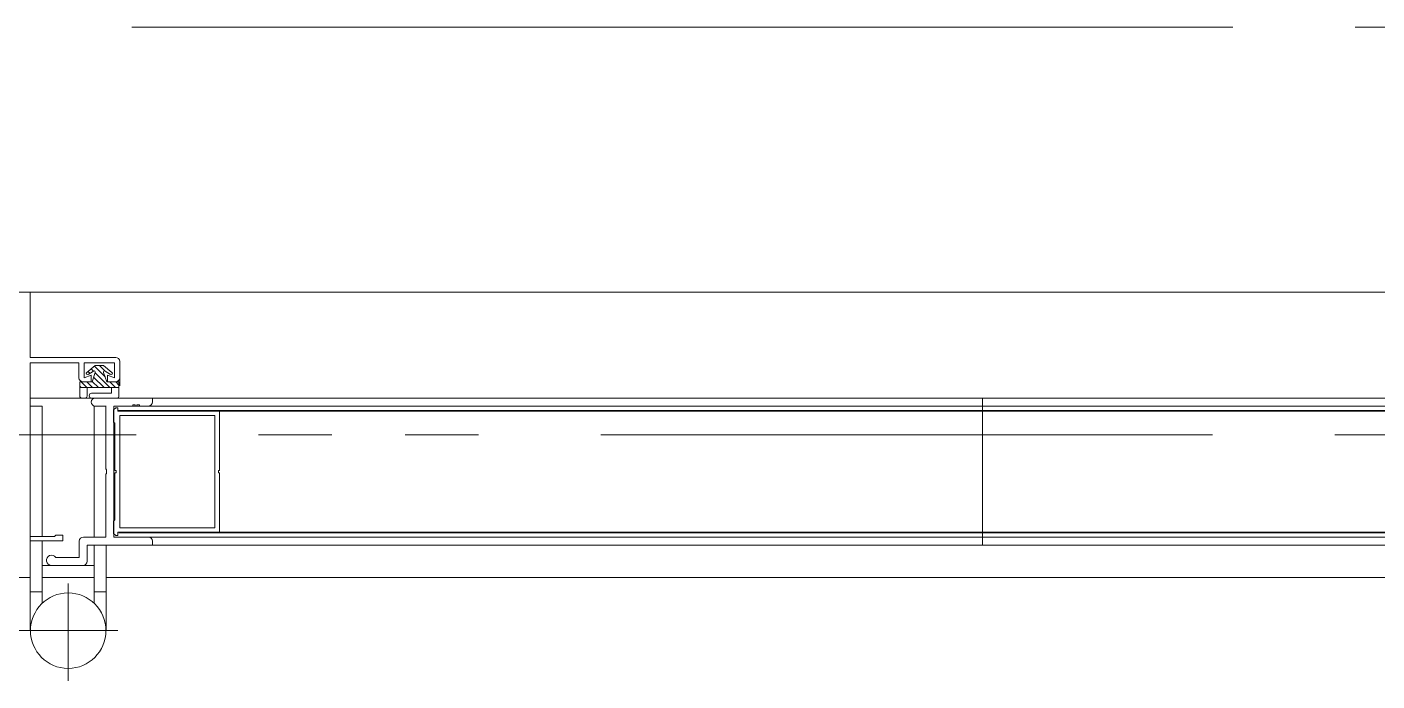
# Model space of a CAD drawing. Units: millimetres at full size. Extents: x -12803 to 120774, y -9413 to 101127.
# Drawn here: x 80898.6 to 81229.7, y 12036.1 to 12196.4 of the extents above; entities that cross this region are included whole.
import ezdxf

# ---------------------------------------------------------------- set-up
doc = ezdxf.new("R2010")
doc.units = ezdxf.units.MM
doc.header["$LTSCALE"] = 30
for name, pattern in [('CHAIN2', [12, 9, -1, 1, -1]), ('DASHED3', [4, 3, -1]), ('DOUBLE_CHAIN1', [8.8, 5, -1, 0.6, -0.6, 0.6, -1])]:
    doc.linetypes.add(name, pattern=pattern)
doc.layers.add('0-0_NoName', color=7, linetype='Continuous')
for name, color, linetype, lineweight in [('2-2_間仕切り芯', 7, 'DOUBLE_CHAIN1', 15), ('2-A_建具', 7, 'Continuous', 15), ('3-2_AIHO08-壁芯', 7, 'CHAIN2', 15)]:
    doc.layers.add(name, color=color, linetype=linetype, lineweight=lineweight)

# ---------------------------------------------------------------- blocks, each defined once
blk = doc.blocks.new('グループ部品-732')
at = {"layer": '2-2_間仕切り芯'}
blk.add_line((77079.36, 12096.41), (82717.65, 12096.41), dxfattribs=at)
at = {"layer": '2-A_建具'}
for p, q in [((80874.36, 12131.41), (80899.36, 12131.41)), ((80899.26, 12131.41), (81274.36, 12131.41)), ((80899.36, 12131.41), (80899.36, 12115.41)), ((80899.36, 12115.41), (80920.36, 12115.41)), ((80899.36, 12114.11), (80899.36, 12071.51)), ((80911.36, 12114.11), (80899.36, 12114.11)), ((80911.36, 12110.41), (80911.36, 12114.11)), ((80912.66, 12114.11), (80912.66, 12110.41)), ((80920.06, 12114.11), (80912.66, 12114.11)), ((80913.27, 12111.74), (80915.36, 12113.41)), ((80914.34, 12112.6), (80914.89, 12112.06)), ((80915.13, 12113.23), (80917.75, 12110.61)), ((80915.36, 12113.41), (80917.36, 12113.41)), ((80916.37, 12113.41), (80917.67, 12112.11)), ((80919.44, 12111.74), (80917.36, 12113.41)), ((80920.06, 12110.41), (80920.06, 12114.11)), ((80921.36, 12114.41), (80921.36, 12110.41)), ((80911.56, 12105.91), (80911.56, 12109.41)), ((80911.88, 12109.41), (80913.28, 12108.01)), ((80914.36, 12109.41), (80912.36, 12109.41)), ((80912.66, 12110.41), (80914.36, 12111.03)), ((80913.29, 12109.41), (80914.69, 12108.01)), ((80913.56, 12111.97), (80914.02, 12111.51)), ((80914.9, 12112.06), (80913.62, 12111.25)), ((80914.36, 12111.03), (80914.36, 12109.41)), ((80914.59, 12109.52), (80916.11, 12108.01)), ((80914.95, 12110.58), (80917.52, 12108.01)), ((80915.31, 12111.63), (80918.94, 12108.01)), ((80918.16, 12109.41), (80917.37, 12111.71)), ((80917.82, 12112.06), (80919.1, 12111.25)), ((80918.16, 12109.41), (80921.16, 12109.41)), ((80918.36, 12111.03), (80920.06, 12110.41)), ((80918.36, 12109.41), (80918.36, 12111.03)), ((80920.36, 12109.41), (80918.36, 12109.41)), ((80918.95, 12109.41), (80920.35, 12108.01)), ((80920.37, 12109.41), (80921.16, 12108.62)), ((80921.16, 12109.41), (80921.16, 12105.91)), ((80921.36, 12108.41), (80921.36, 12110.41)), ((80911.56, 12108.32), (80911.87, 12108.01)), ((80921.16, 12108.01), (80911.56, 12108.01)), ((80913.36, 12108.01), (80913.36, 12105.91)), ((80919.16, 12106.61), (80914.46, 12106.61)), ((80919.36, 12106.81), (80919.36, 12108.01)), ((80899.36, 12048.41), (80899.36, 12105.41)), ((80899.36, 12105.41), (81274.36, 12105.41)), ((80899.36, 12103.41), (80902.36, 12103.41)), ((80902.36, 12103.41), (80902.36, 12071.51)), ((80912.86, 12105.41), (80912.06, 12105.41)), ((80914.46, 12105.41), (80920.66, 12105.41)), ((80915.06, 12103.41), (80915.06, 12071.21)), ((80915.06, 12103.41), (80918.06, 12103.41)), ((80919.86, 12102.56), (80920.36, 12103.06)), ((80920.16, 12103.46), (81274.36, 12103.46)), ((80920.36, 12103.06), (80920.86, 12103.06)), ((80920.86, 12103.06), (80920.86, 12102.26)), ((80929.06, 12105.41), (81132.86, 12105.41)), ((81132.96, 12105.41), (81132.96, 12069.41)), ((80919.86, 12099.56), (80919.86, 12102.56)), ((80920.16, 12099.26), (80919.86, 12099.56)), ((80920.86, 12102.26), (80945.86, 12102.26)), ((80920.9, 12102.41), (81274.36, 12102.41)), ((80921.16, 12102.26), (81274.36, 12102.26)), ((80944.66, 12101.16), (80921.36, 12101.16)), ((80921.36, 12101.16), (80921.36, 12073.66)), ((80944.66, 12073.66), (80944.66, 12101.16)), ((80945.86, 12102.26), (80945.86, 12087.71)), ((80920.16, 12087.71), (80920.16, 12099.26)), ((80920.46, 12087.71), (80920.16, 12087.71)), ((80920.16, 12087.11), (80920.46, 12087.11)), ((80920.16, 12075.56), (80920.16, 12087.11)), ((80920.46, 12087.11), (80920.46, 12087.71)), ((80945.56, 12087.71), (80945.56, 12087.11)), ((80945.86, 12087.71), (80945.56, 12087.71)), ((80945.56, 12087.11), (80945.86, 12087.11)), ((80945.86, 12087.11), (80945.86, 12072.56)), ((80919.86, 12075.26), (80920.16, 12075.56)), ((80919.86, 12072.26), (80919.86, 12075.26)), ((80921.36, 12073.66), (80944.66, 12073.66)), ((80899.36, 12071.51), (80905.36, 12071.51)), ((80899.36, 12070.41), (80899.36, 12061.41)), ((80907.36, 12070.41), (80899.36, 12070.41)), ((80902.36, 12070.41), (80902.36, 12055.14)), ((80905.36, 12071.51), (80905.66, 12071.81)), ((80905.66, 12071.81), (80907.36, 12071.81)), ((80907.36, 12071.81), (80907.36, 12070.41)), ((80920.36, 12071.76), (80919.86, 12072.26)), ((81274.36, 12071.36), (80920.16, 12071.36)), ((80920.86, 12071.76), (80920.36, 12071.76)), ((80920.86, 12072.56), (80920.86, 12071.76)), ((80945.86, 12072.56), (80920.86, 12072.56)), ((80921.16, 12072.56), (81274.36, 12072.56)), ((80921.16, 12072.41), (81274.36, 12072.41)), ((80915.06, 12069.41), (80915.06, 12055.14)), ((80918.06, 12069.41), (80918.06, 12048.41)), ((81274.36, 12069.41), (80918.06, 12069.41)), ((80929.06, 12069.41), (81132.86, 12069.41)), ((80904.62, 12064.41), (80912.37, 12064.41)), ((80899.36, 12061.41), (80874.36, 12061.41)), ((80902.36, 12061.41), (80915.06, 12061.41)), ((80918.06, 12061.41), (81274.36, 12061.41))]:
    blk.add_line(p, q, dxfattribs=at)
at = {"layer": '2-A_建具', "linetype": 'DASHED3'}
for p, q in [((80908.71, 12060), (80908.71, 12036.07)), ((80896.36, 12048.41), (80920.92, 12048.41))]:
    blk.add_line(p, q, dxfattribs=at)
at = {"layer": '2-A_建具'}
for points in [[(80911.56, 12109.41), (80914.56, 12109.41), (80915.34, 12111.71)], [(80915.33, 12103.48), (80917.94, 12103.48), (80917.94, 12088.07), (80918.07, 12087.88), (80918.07, 12086.94), (80917.94, 12086.75), (80917.94, 12071.34), (80912.44, 12071.34)], [(80929.37, 12104.48), (80929.37, 12105.41), (80915.33, 12105.41)], [(80928.37, 12071.34), (80919.87, 12071.34), (80919.87, 12103.48), (80924.57, 12103.48), (80924.57, 12103.78), (80925.17, 12103.78), (80925.17, 12103.48), (80925.57, 12103.48), (80925.57, 12103.78), (80926.17, 12103.78), (80926.17, 12103.48), (80928.37, 12103.48)], [(80911.44, 12070.34), (80911.44, 12066.34), (80905.66, 12066.34)], [(80913.37, 12065.41), (80913.37, 12069.41), (80929.37, 12069.41), (80929.37, 12070.34)], [(80918.06, 12057.91), (80915.06, 12057.91), (80915.06, 12064.41), (80902.36, 12064.41), (80902.36, 12057.91), (80899.36, 12057.91)]]:
    blk.add_lwpolyline(points, dxfattribs=at)
blk.add_circle((80908.71, 12048.41), 9.25, dxfattribs=at)
for centre, radius, start, end in [((80920.36, 12114.41), 1, 0, 90), ((80912.36, 12110.41), 1, 180, 270), ((80913.46, 12111.51), 0.3, 128.5897, 302.2475), ((80915.06, 12111.81), 0.3, 341.2027, 122.2475), ((80917.66, 12111.81), 0.3, 57.7525, 198.7973), ((80919.26, 12111.51), 0.3, 237.7525, 51.4104), ((80920.36, 12110.41), 1, 270, 0), ((80914.46, 12106.01), 0.6, 90, 270), ((80919.16, 12106.81), 0.2, 270, 0), ((80912.06, 12105.91), 0.5, 180, 270), ((80912.86, 12105.91), 0.5, 270, 0), ((80915.33, 12104.45), 0.965, 90, 270), ((80920.66, 12105.91), 0.5, 270, 0), ((80928.37, 12104.48), 1, 270, 0), ((80912.44, 12070.34), 1, 90, 180), ((80928.37, 12070.34), 1, 0, 90), ((80904.62, 12065.66), 1.25, 32.9565, 270), ((80912.37, 12065.41), 1, 270, 0)]:
    blk.add_arc(centre, radius, start, end, dxfattribs=at)
at = {"layer": '3-2_AIHO08-壁芯'}
blk.add_line((82274.36, 12196.41), (79299.36, 12196.41), dxfattribs=at)
blk = doc.blocks.new('グループ部品-763')
at = {"layer": '3-2_AIHO08-壁芯'}
blk.add_line((82274.36, 12196.41), (79299.36, 12196.41), dxfattribs=at)

msp = doc.modelspace()

# ---------------------------------------------------------------- block references
at = {"layer": '0-0_NoName'}
for name in ['グループ部品-732', 'グループ部品-763']:
    msp.add_blockref(name, (0, 0), dxfattribs=at)

doc.saveas('drawing.dxf')
